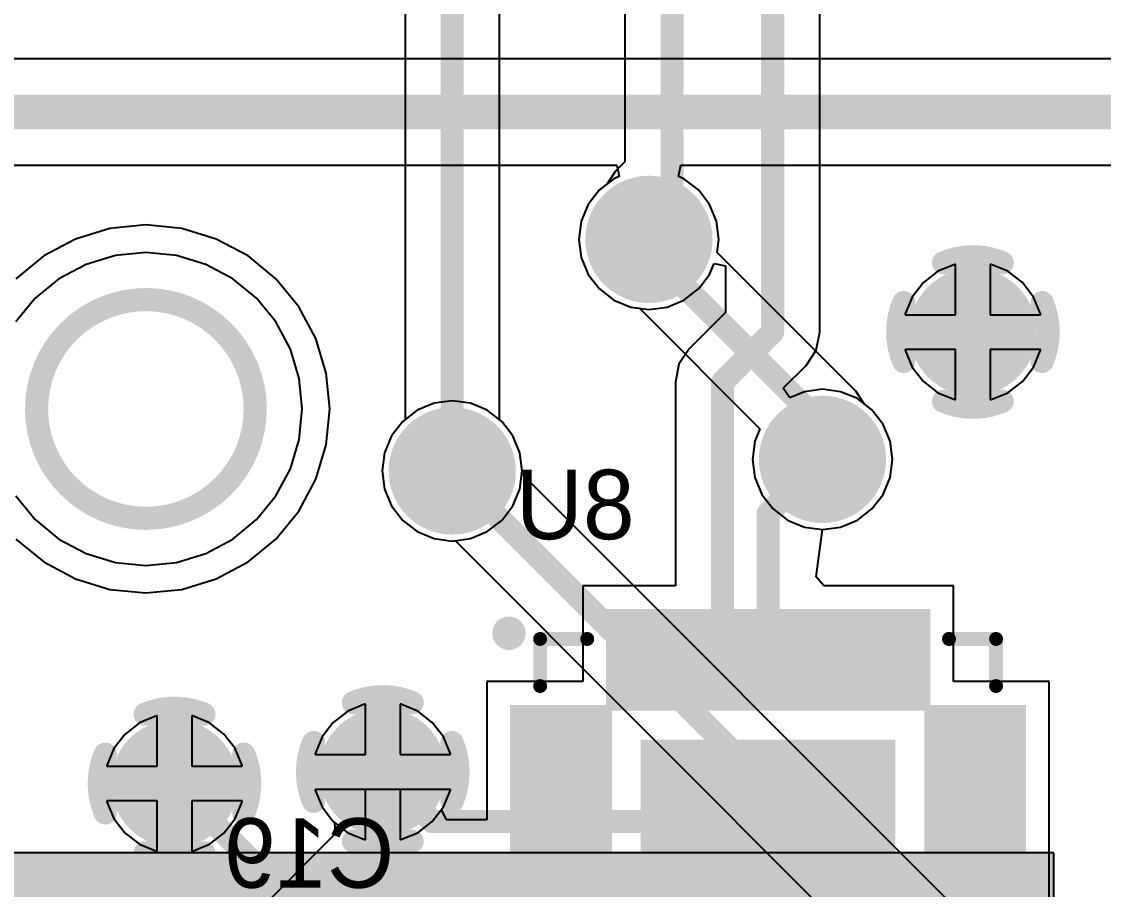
# Model space of a CAD drawing. Extents: x 68.2 to 119.3, y 46.6 to 104.3.
# Drawn here: x 80.66 to 92.53, y 69.96 to 79.48 of the extents above; entities that cross this region are included whole.
import ezdxf

# ---------------------------------------------------------------- set-up
doc = ezdxf.new("R2010")
doc.units = 0
doc.layers.get('0').update_dxf_attribs({"linetype": 'CONTINUOUS'})
for name, color, linetype in [('BOTTOMLAYER', 5, 'CONTINUOUS'), ('BOTTOMOVERLAY', 54, 'CONTINUOUS'), ('BOTTOMSOLDER', 6, 'CONTINUOUS'), ('INTERNALPLANE1', 76, 'CONTINUOUS'), ('INTERNALPLANE2', 16, 'CONTINUOUS'), ('KEEPOUTLAYER', 6, 'CONTINUOUS'), ('MULTILAYER', 9, 'CONTINUOUS'), ('TOPLAYER', 1, 'CONTINUOUS'), ('TOPOVERLAY', 2, 'CONTINUOUS'), ('TOPPASTE', 8, 'CONTINUOUS'), ('TOPSOLDER', 216, 'CONTINUOUS')]:
    doc.layers.add(name, color=color, linetype=linetype)

# ---------------------------------------------------------------- blocks, each defined once
blk = doc.blocks.new('QFN_28_6')
at = {"layer": 'TOPLAYER'}
for points in [[(0.926, 1.205), (0.621, 1.205), (0.926, 0.341), (0.621, 0.341)], [(1.426, 1.205), (1.121, 1.205), (1.426, 0.341), (1.121, 0.341)], [(1.926, 1.205), (1.621, 1.205), (1.926, 0.341), (1.621, 0.341)], [(2.426, 1.205), (2.121, 1.205), (2.426, 0.341), (2.121, 0.341)], [(2.926, 1.205), (2.621, 1.205), (2.926, 0.341), (2.621, 0.341)], [(3.426, 1.205), (3.121, 1.205), (3.426, 0.341), (3.121, 0.341)], [(3.926, 1.205), (3.621, 1.205), (3.926, 0.341), (3.621, 0.341)], [(-0.432, 0.152), (-0.432, -0.152), (0.432, 0.152), (0.432, -0.152)], [(4.115, 0.152), (4.115, -0.152), (4.978, 0.152), (4.978, -0.152)], [(1.003, -0.23), (1.003, -2.77), (3.543, -0.23), (3.543, -2.77)], [(-0.432, -0.348), (-0.432, -0.652), (0.432, -0.348), (0.432, -0.652)], [(4.115, -0.348), (4.115, -0.652), (4.978, -0.348), (4.978, -0.652)], [(-0.432, -0.848), (-0.432, -1.152), (0.432, -0.848), (0.432, -1.152)], [(4.115, -0.848), (4.115, -1.152), (4.978, -0.848), (4.978, -1.152)], [(-0.432, -1.348), (-0.432, -1.652), (0.432, -1.348), (0.432, -1.652)], [(4.115, -1.348), (4.115, -1.652), (4.978, -1.348), (4.978, -1.652)], [(-0.432, -1.848), (-0.432, -2.152), (0.432, -1.848), (0.432, -2.152)], [(4.115, -1.848), (4.115, -2.152), (4.978, -1.848), (4.978, -2.152)], [(-0.432, -2.348), (-0.432, -2.652), (0.432, -2.348), (0.432, -2.652)], [(4.115, -2.348), (4.115, -2.652), (4.978, -2.348), (4.978, -2.652)], [(-0.432, -2.848), (-0.432, -3.152), (0.432, -2.848), (0.432, -3.152)], [(4.115, -2.848), (4.115, -3.152), (4.978, -2.848), (4.978, -3.152)], [(0.926, -3.341), (0.621, -3.341), (0.926, -4.205), (0.621, -4.205)], [(1.426, -3.341), (1.121, -3.341), (1.426, -4.205), (1.121, -4.205)], [(1.926, -3.341), (1.621, -3.341), (1.926, -4.205), (1.621, -4.205)], [(2.426, -3.341), (2.121, -3.341), (2.426, -4.205), (2.121, -4.205)], [(2.926, -3.341), (2.621, -3.341), (2.926, -4.205), (2.621, -4.205)], [(3.426, -3.341), (3.121, -3.341), (3.426, -4.205), (3.121, -4.205)], [(3.926, -3.341), (3.621, -3.341), (3.926, -4.205), (3.621, -4.205)]]:
    blk.add_solid(points, dxfattribs=at)
at = {"layer": 'TOPOVERLAY'}
for points, const_width in [([(-0.515, 1.065, 1), (-0.628, 1.065, 1)], 0.254), ([(-0.692, 1.065, 1), (-0.565, 1.065, 1)], 0.127), ([(-0.578, 1.065, 1), (-0.451, 1.065, 1)], 0.127), ([(-0.267, 1.002, 1), (-0.191, 1.002, 1)], 0.0762), ([(-0.267, 1.002, 1), (-0.191, 1.002, 1)], 0.0762), ([(0.25, 1.002, 1), (0.326, 1.002, 1)], 0.0762), ([(4.22, 1.002, 1), (4.297, 1.002, 1)], 0.0762), ([(4.737, 1.002, 1), (4.813, 1.002, 1)], 0.0762), ([(4.737, 1.002, 1), (4.813, 1.002, 1)], 0.0762), ([(-0.267, 0.485, 1), (-0.191, 0.485, 1)], 0.0762), ([(4.737, 0.485, 1), (4.813, 0.485, 1)], 0.0762), ([(-0.267, -3.485, 1), (-0.191, -3.485, 1)], 0.0762), ([(4.737, -3.485, 1), (4.813, -3.485, 1)], 0.0762), ([(-0.267, -4.002, 1), (-0.191, -4.002, 1)], 0.0762), ([(-0.267, -4.002, 1), (-0.191, -4.002, 1)], 0.0762), ([(0.25, -4.002, 1), (0.326, -4.002, 1)], 0.0762), ([(4.22, -4.002, 1), (4.297, -4.002, 1)], 0.0762), ([(4.737, -4.002, 1), (4.813, -4.002, 1)], 0.0762), ([(4.737, -4.002, 1), (4.813, -4.002, 1)], 0.0762)]:
    blk.add_lwpolyline(points, format="xyb", close=True, dxfattribs=dict(at, const_width=const_width))
at = {"layer": 'TOPOVERLAY', "const_width": 0.152}
for points in [[(-0.229, 0.485), (-0.229, 1.002)], [(-0.229, 1.002), (0.288, 1.002)], [(4.258, 1.002), (4.775, 1.002)], [(4.775, 0.485), (4.775, 1.002)], [(-0.229, -4.002), (-0.229, -3.485)], [(4.775, -4.002), (4.775, -3.485)], [(-0.229, -4.002), (0.288, -4.002)], [(4.258, -4.002), (4.775, -4.002)]]:
    blk.add_lwpolyline(points, dxfattribs=at)
at = {"layer": 'TOPPASTE'}
for points in [[(0.926, 1.205), (0.621, 1.205), (0.926, 0.341), (0.621, 0.341)], [(1.426, 1.205), (1.121, 1.205), (1.426, 0.341), (1.121, 0.341)], [(1.926, 1.205), (1.621, 1.205), (1.926, 0.341), (1.621, 0.341)], [(2.426, 1.205), (2.121, 1.205), (2.426, 0.341), (2.121, 0.341)], [(2.926, 1.205), (2.621, 1.205), (2.926, 0.341), (2.621, 0.341)], [(3.426, 1.205), (3.121, 1.205), (3.426, 0.341), (3.121, 0.341)], [(3.926, 1.205), (3.621, 1.205), (3.926, 0.341), (3.621, 0.341)], [(-0.432, 0.152), (-0.432, -0.152), (0.432, 0.152), (0.432, -0.152)], [(4.115, 0.152), (4.115, -0.152), (4.978, 0.152), (4.978, -0.152)], [(1.003, -0.23), (1.003, -2.77), (3.543, -0.23), (3.543, -2.77)], [(-0.432, -0.348), (-0.432, -0.652), (0.432, -0.348), (0.432, -0.652)], [(4.115, -0.348), (4.115, -0.652), (4.978, -0.348), (4.978, -0.652)], [(-0.432, -0.848), (-0.432, -1.152), (0.432, -0.848), (0.432, -1.152)], [(4.115, -0.848), (4.115, -1.152), (4.978, -0.848), (4.978, -1.152)], [(-0.432, -1.348), (-0.432, -1.652), (0.432, -1.348), (0.432, -1.652)], [(4.115, -1.348), (4.115, -1.652), (4.978, -1.348), (4.978, -1.652)], [(-0.432, -1.848), (-0.432, -2.152), (0.432, -1.848), (0.432, -2.152)], [(4.115, -1.848), (4.115, -2.152), (4.978, -1.848), (4.978, -2.152)], [(-0.432, -2.348), (-0.432, -2.652), (0.432, -2.348), (0.432, -2.652)], [(4.115, -2.348), (4.115, -2.652), (4.978, -2.348), (4.978, -2.652)], [(-0.432, -2.848), (-0.432, -3.152), (0.432, -2.848), (0.432, -3.152)], [(4.115, -2.848), (4.115, -3.152), (4.978, -2.848), (4.978, -3.152)], [(0.926, -3.341), (0.621, -3.341), (0.926, -4.205), (0.621, -4.205)], [(1.426, -3.341), (1.121, -3.341), (1.426, -4.205), (1.121, -4.205)], [(1.926, -3.341), (1.621, -3.341), (1.926, -4.205), (1.621, -4.205)], [(2.426, -3.341), (2.121, -3.341), (2.426, -4.205), (2.121, -4.205)], [(2.926, -3.341), (2.621, -3.341), (2.926, -4.205), (2.621, -4.205)], [(3.426, -3.341), (3.121, -3.341), (3.426, -4.205), (3.121, -4.205)], [(3.926, -3.341), (3.621, -3.341), (3.926, -4.205), (3.621, -4.205)]]:
    blk.add_solid(points, dxfattribs=at)
at = {"layer": 'TOPSOLDER'}
for points in [[(1.053, 1.332), (0.494, 1.332), (1.053, 0.214), (0.494, 0.214)], [(1.553, 1.332), (0.994, 1.332), (1.553, 0.214), (0.994, 0.214)], [(2.053, 1.332), (1.494, 1.332), (2.053, 0.214), (1.494, 0.214)], [(2.553, 1.332), (1.994, 1.332), (2.553, 0.214), (1.994, 0.214)], [(3.053, 1.332), (2.494, 1.332), (3.053, 0.214), (2.494, 0.214)], [(3.553, 1.332), (2.994, 1.332), (3.553, 0.214), (2.994, 0.214)], [(4.053, 1.332), (3.494, 1.332), (4.053, 0.214), (3.494, 0.214)], [(-0.559, 0.279), (-0.559, -0.279), (0.559, 0.279), (0.559, -0.279)], [(3.988, 0.279), (3.988, -0.279), (5.105, 0.279), (5.105, -0.279)], [(0.876, -0.103), (0.876, -2.897), (3.67, -0.103), (3.67, -2.897)], [(-0.559, -0.221), (-0.559, -0.779), (0.559, -0.221), (0.559, -0.779)], [(3.988, -0.221), (3.988, -0.779), (5.105, -0.221), (5.105, -0.779)], [(-0.559, -0.721), (-0.559, -1.279), (0.559, -0.721), (0.559, -1.279)], [(3.988, -0.721), (3.988, -1.279), (5.105, -0.721), (5.105, -1.279)], [(-0.559, -1.221), (-0.559, -1.779), (0.559, -1.221), (0.559, -1.779)], [(3.988, -1.221), (3.988, -1.779), (5.105, -1.221), (5.105, -1.779)], [(-0.559, -1.721), (-0.559, -2.279), (0.559, -1.721), (0.559, -2.279)], [(3.988, -1.721), (3.988, -2.279), (5.105, -1.721), (5.105, -2.279)], [(-0.559, -2.221), (-0.559, -2.779), (0.559, -2.221), (0.559, -2.779)], [(3.988, -2.221), (3.988, -2.779), (5.105, -2.221), (5.105, -2.779)], [(-0.559, -2.721), (-0.559, -3.279), (0.559, -2.721), (0.559, -3.279)], [(3.988, -2.721), (3.988, -3.279), (5.105, -2.721), (5.105, -3.279)], [(1.053, -3.214), (0.494, -3.214), (1.053, -4.332), (0.494, -4.332)], [(1.553, -3.214), (0.994, -3.214), (1.553, -4.332), (0.994, -4.332)], [(2.053, -3.214), (1.494, -3.214), (2.053, -4.332), (1.494, -4.332)], [(2.553, -3.214), (1.994, -3.214), (2.553, -4.332), (1.994, -4.332)], [(3.053, -3.214), (2.494, -3.214), (3.053, -4.332), (2.494, -4.332)], [(3.553, -3.214), (2.994, -3.214), (3.553, -4.332), (2.994, -4.332)], [(4.053, -3.214), (3.494, -3.214), (4.053, -4.332), (3.494, -4.332)]]:
    blk.add_solid(points, dxfattribs=at)
blk = doc.blocks.new('OLED_23')
at = {"layer": 'KEEPOUTLAYER'}
for points, const_width in [([(-10.525, -23.45, 1), (-12.925, -23.45, 1)], 0.254), ([(-12.989, -23.45, 1), (-12.862, -23.45, 1)], 0.127), ([(-10.589, -23.45, 1), (-10.462, -23.45, 1)], 0.127)]:
    blk.add_lwpolyline(points, format="xyb", close=True, dxfattribs=dict(at, const_width=const_width))

msp = doc.modelspace()

# ---------------------------------------------------------------- linework, layer by layer
at = {"layer": 'BOTTOMLAYER'}
for p, q in [((95.43, 79.069), (74.574, 79.069)), ((74.333, 77.903), (87.19, 77.903)), ((87.19, 77.903), (87.215, 77.779)), ((87.867, 77.779), (87.892, 77.903)), ((87.892, 77.903), (95.43, 77.903)), ((87.215, 77.779), (87.157, 77.755)), ((87.925, 77.755), (87.867, 77.779)), ((87.157, 77.755), (86.998, 77.632)), ((88.084, 77.632), (87.925, 77.755)), ((86.998, 77.632), (86.875, 77.473)), ((88.207, 77.473), (88.084, 77.632)), ((86.875, 77.473), (86.799, 77.288)), ((88.283, 77.288), (88.207, 77.473)), ((81.626, 77.208), (81.248, 77.093)), ((82.02, 77.247), (81.626, 77.208)), ((82.414, 77.208), (82.02, 77.247)), ((82.792, 77.093), (82.414, 77.208)), ((86.799, 77.288), (86.772, 77.089)), ((88.31, 77.089), (88.283, 77.288)), ((81.248, 77.093), (80.899, 76.907)), ((83.141, 76.907), (82.792, 77.093)), ((86.772, 77.089), (86.799, 76.89)), ((88.291, 76.945), (88.31, 77.089)), ((89.812, 75.423), (88.291, 76.945)), ((80.899, 76.907), (80.593, 76.656)), ((83.447, 76.656), (83.141, 76.907)), ((86.799, 76.89), (86.875, 76.705)), ((90.898, 76.815), (90.713, 76.739)), ((90.907, 76.816), (90.898, 76.815)), ((90.907, 76.263), (90.907, 76.816)), ((91.296, 76.815), (91.288, 76.816)), ((91.288, 76.816), (91.288, 76.263)), ((91.481, 76.739), (91.296, 76.815)), ((86.875, 76.705), (86.998, 76.546)), ((90.713, 76.739), (90.554, 76.616)), ((91.64, 76.616), (91.481, 76.739)), ((83.698, 76.35), (83.447, 76.656)), ((90.554, 76.616), (90.431, 76.457)), ((91.763, 76.457), (91.64, 76.616)), ((86.998, 76.546), (87.157, 76.423)), ((83.884, 76.001), (83.698, 76.35)), ((87.157, 76.423), (87.342, 76.347)), ((87.342, 76.347), (87.436, 76.334)), ((90.431, 76.457), (90.355, 76.272)), ((91.839, 76.272), (91.763, 76.457)), ((87.436, 76.334), (88.76, 75.011)), ((90.355, 76.272), (90.354, 76.263)), ((90.354, 76.263), (90.907, 76.263)), ((91.288, 76.263), (91.84, 76.263)), ((91.84, 76.263), (91.839, 76.272)), ((83.999, 75.623), (83.884, 76.001)), ((90.907, 75.882), (90.354, 75.882)), ((90.354, 75.882), (90.355, 75.874)), ((90.355, 75.874), (90.431, 75.689)), ((90.907, 75.33), (90.907, 75.882)), ((91.84, 75.882), (91.288, 75.882)), ((91.288, 75.882), (91.288, 75.33)), ((91.763, 75.689), (91.839, 75.874)), ((91.839, 75.874), (91.84, 75.882)), ((90.431, 75.689), (90.554, 75.53)), ((91.64, 75.53), (91.763, 75.689)), ((84.038, 75.229), (83.999, 75.623)), ((90.554, 75.53), (90.713, 75.407)), ((91.481, 75.407), (91.64, 75.53)), ((89.905, 75.284), (89.812, 75.423)), ((90.713, 75.407), (90.898, 75.331)), ((91.296, 75.331), (91.481, 75.407)), ((85.183, 75.291), (84.998, 75.215)), ((85.382, 75.318), (85.183, 75.291)), ((85.581, 75.291), (85.382, 75.318)), ((85.766, 75.215), (85.581, 75.291)), ((89.989, 75.219), (89.905, 75.284)), ((90.898, 75.331), (90.907, 75.33)), ((91.288, 75.33), (91.296, 75.331)), ((83.999, 74.835), (84.038, 75.229)), ((84.998, 75.215), (84.839, 75.092)), ((85.925, 75.092), (85.766, 75.215)), ((90.112, 75.06), (89.989, 75.219)), ((84.839, 75.092), (84.716, 74.933)), ((86.048, 74.933), (85.925, 75.092)), ((90.188, 74.875), (90.112, 75.06)), ((84.716, 74.933), (84.64, 74.748)), ((86.124, 74.748), (86.048, 74.933)), ((88.76, 75.011), (88.704, 74.875)), ((83.884, 74.457), (83.999, 74.835)), ((88.704, 74.875), (88.677, 74.676)), ((90.215, 74.676), (90.188, 74.875)), ((84.64, 74.748), (84.613, 74.549)), ((86.151, 74.549), (86.124, 74.748)), ((88.677, 74.676), (88.704, 74.477)), ((90.188, 74.477), (90.215, 74.676)), ((83.698, 74.108), (83.884, 74.457)), ((84.613, 74.549), (84.64, 74.35)), ((86.146, 74.517), (86.151, 74.549)), ((93.241, 67.422), (86.146, 74.517)), ((88.704, 74.477), (88.78, 74.292)), ((90.112, 74.292), (90.188, 74.477)), ((84.64, 74.35), (84.716, 74.165)), ((88.78, 74.292), (88.903, 74.133)), ((89.989, 74.133), (90.112, 74.292)), ((83.447, 73.802), (83.698, 74.108)), ((84.716, 74.165), (84.839, 74.006)), ((88.903, 74.133), (89.062, 74.01)), ((89.83, 74.01), (89.989, 74.133)), ((84.839, 74.006), (84.998, 73.883)), ((89.062, 74.01), (89.247, 73.934)), ((89.645, 73.934), (89.83, 74.01)), ((84.998, 73.883), (85.183, 73.807)), ((89.247, 73.934), (89.446, 73.907)), ((89.446, 73.907), (89.645, 73.934)), ((80.593, 73.802), (80.899, 73.551)), ((83.141, 73.551), (83.447, 73.802)), ((85.183, 73.807), (85.382, 73.78)), ((85.382, 73.78), (85.414, 73.785)), ((85.414, 73.785), (92.357, 66.841)), ((80.899, 73.551), (81.248, 73.365)), ((82.792, 73.365), (83.141, 73.551)), ((81.248, 73.365), (81.626, 73.25)), ((82.414, 73.25), (82.792, 73.365)), ((81.626, 73.25), (82.02, 73.211)), ((82.02, 73.211), (82.414, 73.25)), ((84.421, 71.989), (84.236, 71.913)), ((84.43, 71.99), (84.421, 71.989)), ((84.43, 71.438), (84.43, 71.99)), ((84.819, 71.989), (84.811, 71.99)), ((84.811, 71.99), (84.811, 71.438)), ((85.004, 71.913), (84.819, 71.989)), ((82.135, 71.862), (81.95, 71.786)), ((82.144, 71.863), (82.135, 71.862)), ((82.144, 71.31), (82.144, 71.863)), ((82.533, 71.862), (82.525, 71.863)), ((82.525, 71.863), (82.525, 71.31)), ((82.718, 71.786), (82.533, 71.862)), ((84.236, 71.913), (84.077, 71.79)), ((85.163, 71.79), (85.004, 71.913)), ((81.95, 71.786), (81.791, 71.663)), ((82.877, 71.663), (82.718, 71.786)), ((84.077, 71.79), (83.954, 71.631)), ((85.286, 71.631), (85.163, 71.79)), ((81.791, 71.663), (81.668, 71.504)), ((83, 71.504), (82.877, 71.663)), ((83.954, 71.631), (83.878, 71.446)), ((85.362, 71.446), (85.286, 71.631)), ((81.668, 71.504), (81.592, 71.319)), ((83.076, 71.319), (83, 71.504)), ((83.878, 71.446), (83.877, 71.438)), ((83.877, 71.438), (84.43, 71.438)), ((84.811, 71.438), (85.363, 71.438)), ((85.363, 71.438), (85.362, 71.446)), ((81.592, 71.319), (81.591, 71.31)), ((81.591, 71.31), (82.144, 71.31)), ((82.525, 71.31), (83.077, 71.31)), ((83.077, 71.31), (83.076, 71.319)), ((84.43, 71.056), (83.877, 71.056)), ((83.877, 71.056), (83.878, 71.048)), ((83.878, 71.048), (83.954, 70.863)), ((84.43, 70.504), (84.43, 71.056)), ((85.363, 71.056), (84.811, 71.056)), ((84.811, 71.056), (84.811, 70.504)), ((85.286, 70.863), (85.362, 71.048)), ((85.362, 71.048), (85.363, 71.056)), ((82.144, 70.929), (81.591, 70.929)), ((81.591, 70.929), (81.592, 70.921)), ((81.592, 70.921), (81.668, 70.736)), ((82.144, 70.377), (82.144, 70.929)), ((83.077, 70.929), (82.525, 70.929)), ((82.525, 70.929), (82.525, 70.377)), ((83, 70.736), (83.076, 70.921)), ((83.076, 70.921), (83.077, 70.929)), ((83.954, 70.863), (84.077, 70.704)), ((85.163, 70.704), (85.286, 70.863)), ((81.668, 70.736), (81.791, 70.577)), ((82.877, 70.577), (83, 70.736)), ((84.077, 70.704), (84.236, 70.581)), ((85.004, 70.581), (85.163, 70.704)), ((81.791, 70.577), (81.95, 70.454)), ((82.718, 70.454), (82.877, 70.577)), ((84.236, 70.581), (84.421, 70.505)), ((84.819, 70.505), (85.004, 70.581)), ((81.95, 70.454), (82.135, 70.378)), ((82.533, 70.378), (82.718, 70.454)), ((84.421, 70.505), (84.43, 70.504)), ((84.811, 70.504), (84.819, 70.505)), ((82.135, 70.378), (82.144, 70.377)), ((82.525, 70.377), (82.533, 70.378))]:
    msp.add_line(p, q, dxfattribs=at)
for points, const_width in [([(74.333, 78.486), (95.923, 78.486)], 0.381), ([(87.541, 76.962), (87.541, 77.089)], 0.254), ([(87.541, 76.962), (89.446, 75.057)], 0.254), ([(89.446, 74.676), (89.446, 75.057)], 0.254), ([(85.382, 74.549), (92.875, 67.056)], 0.254), ([(82.334, 71.12), (83.629, 69.825)], 0.254)]:
    msp.add_lwpolyline(points, dxfattribs=dict(at, const_width=const_width))
for points, const_width in [([(87.351, 77.089, 1), (87.732, 77.089, 1)], 0.381), ([(87.478, 77.089, 1), (87.605, 77.089, 1)], 0.127), ([(87.478, 76.962, 1), (87.605, 76.962, 1)], 0.127), ([(87.478, 76.962, 1), (87.605, 76.962, 1)], 0.127), ([(90.907, 76.073, 1), (91.288, 76.073, 1)], 0.381), ([(89.383, 75.057, 1), (89.51, 75.057, 1)], 0.127), ([(89.383, 75.057, 1), (89.51, 75.057, 1)], 0.127), ([(89.256, 74.676, 1), (89.637, 74.676, 1)], 0.381), ([(85.192, 74.549, 1), (85.573, 74.549, 1)], 0.381), ([(89.383, 74.676, 1), (89.51, 74.676, 1)], 0.127), ([(85.319, 74.549, 1), (85.446, 74.549, 1)], 0.127), ([(84.43, 71.247, 1), (84.811, 71.247, 1)], 0.381), ([(82.144, 71.12, 1), (82.525, 71.12, 1)], 0.381), ([(82.271, 71.12, 1), (82.398, 71.12, 1)], 0.127), ([(82.525, 71.12, 1), (82.652, 71.12, 1)], 0.127), ([(82.271, 70.866, 1), (82.398, 70.866, 1)], 0.127), ([(82.704, 70.686, 1), (82.831, 70.686, 1)], 0.127), ([(82.704, 70.686, 1), (82.831, 70.686, 1)], 0.127)]:
    msp.add_lwpolyline(points, format="xyb", close=True, dxfattribs=dict(at, const_width=const_width))
at = {"layer": 'BOTTOMLAYER', "const_width": 0.254}
for points in [[(82.768, 70.686, -0.198912), (82.588, 71.12)], [(82.334, 70.866, -0.198912), (82.768, 70.686)]]:
    msp.add_lwpolyline(points, format="xyb", dxfattribs=at)
at = {"layer": 'BOTTOMSOLDER', "const_width": 0.483}
for points in [[(87.3, 77.089, 1), (87.782, 77.089, 1)], [(90.856, 76.073, 1), (91.338, 76.073, 1)], [(89.205, 74.676, 1), (89.687, 74.676, 1)], [(85.141, 74.549, 1), (85.623, 74.549, 1)], [(84.379, 71.247, 1), (84.861, 71.247, 1)], [(82.093, 71.12, 1), (82.575, 71.12, 1)]]:
    msp.add_lwpolyline(points, format="xyb", close=True, dxfattribs=at)
at = {"layer": 'INTERNALPLANE1'}
for points, const_width in [([(87.192, 77.089, 1), (87.89, 77.089, 1)], 0.699), ([(90.711, 76.833, 1), (90.838, 76.833, 1)], 0.127), ([(91.356, 76.833, 1), (91.483, 76.833, 1)], 0.127), ([(90.274, 76.396, 1), (90.401, 76.396, 1)], 0.127), ([(91.793, 76.396, 1), (91.92, 76.396, 1)], 0.127), ([(90.274, 75.75, 1), (90.401, 75.75, 1)], 0.127), ([(91.793, 75.75, 1), (91.92, 75.75, 1)], 0.127), ([(90.711, 75.313, 1), (90.838, 75.313, 1)], 0.127), ([(91.356, 75.313, 1), (91.483, 75.313, 1)], 0.127), ([(89.097, 74.676, 1), (89.795, 74.676, 1)], 0.699), ([(85.033, 74.549, 1), (85.731, 74.549, 1)], 0.699), ([(84.234, 72.007, 1), (84.361, 72.007, 1)], 0.127), ([(84.879, 72.007, 1), (85.006, 72.007, 1)], 0.127), ([(81.948, 71.88, 1), (82.075, 71.88, 1)], 0.127), ([(82.593, 71.88, 1), (82.72, 71.88, 1)], 0.127), ([(83.797, 71.57, 1), (83.924, 71.57, 1)], 0.127), ([(85.316, 71.57, 1), (85.443, 71.57, 1)], 0.127), ([(81.511, 71.443, 1), (81.638, 71.443, 1)], 0.127), ([(83.03, 71.443, 1), (83.157, 71.443, 1)], 0.127), ([(83.797, 70.924, 1), (83.924, 70.924, 1)], 0.127), ([(85.316, 70.924, 1), (85.443, 70.924, 1)], 0.127), ([(81.511, 70.797, 1), (81.638, 70.797, 1)], 0.127), ([(83.03, 70.797, 1), (83.157, 70.797, 1)], 0.127), ([(84.234, 70.487, 1), (84.361, 70.487, 1)], 0.127), ([(84.879, 70.487, 1), (85.006, 70.487, 1)], 0.127), ([(81.948, 70.36, 1), (82.075, 70.36, 1)], 0.127), ([(82.593, 70.36, 1), (82.72, 70.36, 1)], 0.127)]:
    msp.add_lwpolyline(points, format="xyb", close=True, dxfattribs=dict(at, const_width=const_width))
at = {"layer": 'INTERNALPLANE1', "const_width": 0.254}
for points in [[(90.774, 76.833, -0.203452), (91.42, 76.833)], [(90.337, 75.75, -0.203452), (90.337, 76.396)], [(91.857, 76.396, -0.203452), (91.857, 75.75)], [(91.42, 75.313, -0.203452), (90.774, 75.313)], [(84.297, 72.007, -0.203452), (84.943, 72.007)], [(82.011, 71.88, -0.203452), (82.657, 71.88)], [(83.86, 70.924, -0.203452), (83.86, 71.57)], [(85.38, 71.57, -0.203452), (85.38, 70.924)], [(81.574, 70.797, -0.203452), (81.574, 71.443)], [(83.094, 71.443, -0.203452), (83.094, 70.797)], [(84.943, 70.487, -0.203452), (84.297, 70.487)], [(82.657, 70.36, -0.203452), (82.011, 70.36)]]:
    msp.add_lwpolyline(points, format="xyb", dxfattribs=at)
at = {"layer": 'INTERNALPLANE2'}
for p, q in [((91.986, 70.358), (69.255, 70.358)), ((91.986, 47.754), (91.986, 70.358))]:
    msp.add_line(p, q, dxfattribs=at)
at = {"layer": 'INTERNALPLANE2', "const_width": 0.699}
for points in [[(87.192, 77.089, 1), (87.89, 77.089, 1)], [(90.748, 76.073, 1), (91.446, 76.073, 1)], [(89.097, 74.676, 1), (89.795, 74.676, 1)], [(85.033, 74.549, 1), (85.731, 74.549, 1)], [(84.271, 71.247, 1), (84.969, 71.247, 1)], [(81.985, 71.12, 1), (82.683, 71.12, 1)]]:
    msp.add_lwpolyline(points, format="xyb", close=True, dxfattribs=at)
at = {"layer": 'INTERNALPLANE2'}
msp.add_solid([(68.999, 47.625), (91.986, 47.625), (68.999, 70.358), (91.986, 70.358)], dxfattribs=at)
at = {"layer": 'MULTILAYER', "const_width": 0.381}
for points in [[(87.351, 77.089, 1), (87.732, 77.089, 1)], [(90.907, 76.073, 1), (91.288, 76.073, 1)], [(89.256, 74.676, 1), (89.637, 74.676, 1)], [(85.192, 74.549, 1), (85.573, 74.549, 1)], [(84.43, 71.247, 1), (84.811, 71.247, 1)], [(82.144, 71.12, 1), (82.525, 71.12, 1)]]:
    msp.add_lwpolyline(points, format="xyb", close=True, dxfattribs=at)
at = {"layer": 'TOPLAYER'}
for p, q in [((84.864, 84.582), (84.864, 75.112)), ((85.9, 75.112), (85.9, 84.367)), ((87.277, 84.036), (87.277, 77.939)), ((89.417, 76.073), (89.417, 80.43)), ((87.277, 77.939), (87.175, 77.836)), ((87.175, 77.836), (87.082, 77.697)), ((87.082, 77.697), (86.998, 77.632)), ((86.998, 77.632), (86.875, 77.473)), ((86.875, 77.473), (86.799, 77.288)), ((86.799, 77.288), (86.772, 77.089)), ((86.772, 77.089), (86.799, 76.89)), ((82.02, 76.945), (81.685, 76.912)), ((82.355, 76.912), (82.02, 76.945)), ((81.685, 76.912), (81.363, 76.815)), ((82.677, 76.815), (82.355, 76.912)), ((86.799, 76.89), (86.875, 76.705)), ((88.207, 76.705), (88.256, 76.825)), ((88.256, 76.825), (88.381, 76.8)), ((90.898, 76.815), (90.713, 76.739)), ((90.907, 76.816), (90.898, 76.815)), ((90.907, 76.263), (90.907, 76.816)), ((91.296, 76.815), (91.288, 76.816)), ((91.288, 76.816), (91.288, 76.263)), ((91.481, 76.739), (91.296, 76.815)), ((81.363, 76.815), (81.066, 76.656)), ((82.974, 76.656), (82.677, 76.815)), ((86.875, 76.705), (86.998, 76.546)), ((88.084, 76.546), (88.207, 76.705)), ((88.381, 76.8), (88.381, 76.288)), ((90.713, 76.739), (90.554, 76.616)), ((91.64, 76.616), (91.481, 76.739)), ((81.066, 76.656), (80.806, 76.443)), ((83.234, 76.443), (82.974, 76.656)), ((90.554, 76.616), (90.431, 76.457)), ((91.763, 76.457), (91.64, 76.616)), ((86.998, 76.546), (87.157, 76.423)), ((87.925, 76.423), (88.084, 76.546)), ((80.806, 76.443), (80.593, 76.183)), ((83.447, 76.183), (83.234, 76.443)), ((87.157, 76.423), (87.342, 76.347)), ((87.342, 76.347), (87.541, 76.32)), ((87.541, 76.32), (87.74, 76.347)), ((87.74, 76.347), (87.925, 76.423)), ((90.431, 76.457), (90.355, 76.272)), ((91.839, 76.272), (91.763, 76.457)), ((88.381, 76.288), (87.983, 75.889)), ((90.355, 76.272), (90.354, 76.263)), ((90.354, 76.263), (90.907, 76.263)), ((91.288, 76.263), (91.84, 76.263)), ((91.84, 76.263), (91.839, 76.272)), ((83.606, 75.886), (83.447, 76.183)), ((89.378, 75.875), (89.417, 76.073)), ((83.703, 75.564), (83.606, 75.886)), ((87.983, 75.889), (87.871, 75.721)), ((89.265, 75.707), (89.378, 75.875)), ((90.907, 75.882), (90.354, 75.882)), ((90.354, 75.882), (90.355, 75.874)), ((90.355, 75.874), (90.431, 75.689)), ((90.907, 75.33), (90.907, 75.882)), ((91.84, 75.882), (91.288, 75.882)), ((91.288, 75.882), (91.288, 75.33)), ((91.763, 75.689), (91.839, 75.874)), ((91.839, 75.874), (91.84, 75.882)), ((87.871, 75.721), (87.831, 75.523)), ((89.016, 75.457), (89.265, 75.707)), ((90.431, 75.689), (90.554, 75.53)), ((91.64, 75.53), (91.763, 75.689)), ((83.736, 75.229), (83.703, 75.564)), ((87.831, 75.523), (87.831, 73.29)), ((90.554, 75.53), (90.713, 75.407)), ((91.481, 75.407), (91.64, 75.53)), ((89.087, 75.352), (89.016, 75.457)), ((89.247, 75.418), (89.087, 75.352)), ((89.446, 75.445), (89.247, 75.418)), ((89.645, 75.418), (89.446, 75.445)), ((89.83, 75.342), (89.645, 75.418)), ((90.713, 75.407), (90.898, 75.331)), ((91.296, 75.331), (91.481, 75.407)), ((89.989, 75.219), (89.83, 75.342)), ((90.898, 75.331), (90.907, 75.33)), ((91.288, 75.33), (91.296, 75.331)), ((83.703, 74.894), (83.736, 75.229)), ((90.112, 75.06), (89.989, 75.219)), ((84.839, 75.092), (84.716, 74.933)), ((84.864, 75.112), (84.839, 75.092)), ((85.925, 75.092), (85.9, 75.112)), ((86.048, 74.933), (85.925, 75.092)), ((90.188, 74.875), (90.112, 75.06)), ((84.716, 74.933), (84.64, 74.748)), ((86.124, 74.748), (86.048, 74.933)), ((83.606, 74.572), (83.703, 74.894)), ((90.215, 74.676), (90.188, 74.875)), ((84.64, 74.748), (84.613, 74.549)), ((86.151, 74.549), (86.124, 74.748)), ((83.447, 74.275), (83.606, 74.572)), ((90.188, 74.477), (90.215, 74.676)), ((84.613, 74.549), (84.64, 74.35)), ((86.124, 74.35), (86.151, 74.549)), ((90.112, 74.292), (90.188, 74.477)), ((84.64, 74.35), (84.716, 74.165)), ((86.048, 74.165), (86.124, 74.35)), ((80.593, 74.275), (80.806, 74.015)), ((83.234, 74.015), (83.447, 74.275)), ((89.989, 74.133), (90.112, 74.292)), ((84.716, 74.165), (84.839, 74.006)), ((85.925, 74.006), (86.048, 74.165)), ((89.83, 74.01), (89.989, 74.133)), ((80.806, 74.015), (81.066, 73.802)), ((82.974, 73.802), (83.234, 74.015)), ((84.839, 74.006), (84.998, 73.883)), ((85.766, 73.883), (85.925, 74.006)), ((89.645, 73.934), (89.83, 74.01)), ((84.998, 73.883), (85.183, 73.807)), ((85.581, 73.807), (85.766, 73.883)), ((89.377, 73.386), (89.446, 73.907)), ((89.446, 73.907), (89.645, 73.934)), ((81.066, 73.802), (81.363, 73.643)), ((82.677, 73.643), (82.974, 73.802)), ((85.183, 73.807), (85.382, 73.78)), ((85.382, 73.78), (85.581, 73.807)), ((81.363, 73.643), (81.685, 73.546)), ((82.355, 73.546), (82.677, 73.643)), ((81.685, 73.546), (82.02, 73.513)), ((82.02, 73.513), (82.355, 73.546)), ((89.461, 73.29), (89.377, 73.386)), ((87.831, 73.29), (86.816, 73.29)), ((86.816, 73.29), (86.816, 72.238)), ((90.883, 73.29), (89.461, 73.29)), ((90.883, 72.238), (90.883, 73.29)), ((86.816, 72.238), (85.763, 72.238)), ((85.763, 72.238), (85.763, 71.738)), ((91.935, 72.238), (90.883, 72.238)), ((91.935, 71.171), (91.935, 72.238)), ((84.421, 71.989), (84.236, 71.913)), ((84.43, 71.99), (84.421, 71.989)), ((84.43, 71.438), (84.43, 71.99)), ((84.819, 71.989), (84.811, 71.99)), ((84.811, 71.99), (84.811, 71.438)), ((85.004, 71.913), (84.819, 71.989)), ((82.135, 71.862), (81.95, 71.786)), ((82.144, 71.863), (82.135, 71.862)), ((82.144, 71.31), (82.144, 71.863)), ((82.533, 71.862), (82.525, 71.863)), ((82.525, 71.863), (82.525, 71.31)), ((82.718, 71.786), (82.533, 71.862)), ((84.236, 71.913), (84.077, 71.79)), ((85.163, 71.79), (85.004, 71.913)), ((81.95, 71.786), (81.791, 71.663)), ((82.877, 71.663), (82.718, 71.786)), ((84.077, 71.79), (83.954, 71.631)), ((85.286, 71.631), (85.163, 71.79)), ((85.763, 71.738), (85.763, 70.722)), ((81.791, 71.663), (81.668, 71.504)), ((83, 71.504), (82.877, 71.663)), ((83.954, 71.631), (83.878, 71.446)), ((85.362, 71.446), (85.286, 71.631)), ((81.668, 71.504), (81.592, 71.319)), ((83.076, 71.319), (83, 71.504)), ((83.878, 71.446), (83.877, 71.438)), ((83.877, 71.438), (84.43, 71.438)), ((84.811, 71.438), (85.363, 71.438)), ((85.363, 71.438), (85.362, 71.446)), ((81.592, 71.319), (81.591, 71.31)), ((81.591, 71.31), (82.144, 71.31)), ((82.525, 71.31), (83.077, 71.31)), ((83.077, 71.31), (83.076, 71.319)), ((91.935, 70.738), (91.935, 71.171)), ((85.363, 71.056), (83.877, 71.056)), ((83.877, 71.056), (83.878, 71.048)), ((83.878, 71.048), (83.954, 70.863)), ((85.286, 70.863), (85.362, 71.048)), ((85.362, 71.048), (85.363, 71.056)), ((82.144, 70.929), (81.591, 70.929)), ((81.591, 70.929), (81.592, 70.921)), ((81.592, 70.921), (81.668, 70.736)), ((82.144, 70.377), (82.144, 70.929)), ((83.077, 70.929), (82.525, 70.929)), ((82.525, 70.929), (82.525, 70.377)), ((83, 70.736), (83.076, 70.921)), ((83.076, 70.921), (83.077, 70.929)), ((83.954, 70.863), (84.077, 70.704)), ((85.265, 70.836), (85.286, 70.863)), ((85.321, 70.722), (85.265, 70.836)), ((81.668, 70.736), (81.791, 70.577)), ((82.877, 70.577), (83, 70.736)), ((84.077, 70.704), (84.089, 70.694)), ((84.089, 70.694), (84.097, 70.567)), ((85.763, 70.722), (85.321, 70.722)), ((91.935, 69.671), (91.935, 70.738)), ((91.935, 70.738), (91.935, 70.738)), ((81.791, 70.577), (81.95, 70.454)), ((82.718, 70.454), (82.877, 70.577)), ((84.097, 70.567), (82.984, 69.454)), ((81.95, 70.454), (82.135, 70.378)), ((82.533, 70.378), (82.718, 70.454)), ((82.135, 70.378), (82.144, 70.377)), ((82.525, 70.377), (82.533, 70.378))]:
    msp.add_line(p, q, dxfattribs=at)
at = {"layer": 'TOPLAYER', "const_width": 0.254}
for points in [[(85.382, 74.549), (85.382, 84.582)], [(87.795, 77.724), (87.795, 84.251)], [(88.899, 76.073), (88.899, 80.43)], [(87.541, 77.47), (87.795, 77.724)], [(87.541, 77.089), (87.541, 77.47)], [(88.349, 75.523), (88.899, 76.073)], [(88.349, 72.478), (88.349, 75.523)], [(88.849, 74.079), (89.446, 74.676)], [(88.849, 72.478), (88.849, 74.079)], [(84.62, 71.247), (85.163, 70.704)], [(85.163, 70.704), (86.576, 70.704)], [(86.576, 70.704), (88.349, 70.704)], [(88.349, 70.704), (88.849, 70.204)], [(83.35, 69.088), (84.466, 70.204)], [(84.466, 70.204), (86.576, 70.204)]]:
    msp.add_lwpolyline(points, dxfattribs=at)
at = {"layer": 'TOPLAYER'}
for points, const_width in [([(87.732, 77.724, 1), (87.859, 77.724, 1)], 0.127), ([(87.732, 77.724, 1), (87.859, 77.724, 1)], 0.127), ([(87.478, 77.47, 1), (87.605, 77.47, 1)], 0.127), ([(87.478, 77.47, 1), (87.605, 77.47, 1)], 0.127), ([(87.351, 77.089, 1), (87.732, 77.089, 1)], 0.381), ([(87.478, 77.089, 1), (87.605, 77.089, 1)], 0.127), ([(90.907, 76.073, 1), (91.288, 76.073, 1)], 0.381), ([(88.835, 76.073, 1), (88.962, 76.073, 1)], 0.127), ([(88.835, 76.073, 1), (88.962, 76.073, 1)], 0.127), ([(88.286, 75.523, 1), (88.413, 75.523, 1)], 0.127), ([(88.286, 75.523, 1), (88.413, 75.523, 1)], 0.127), ([(89.256, 74.676, 1), (89.637, 74.676, 1)], 0.381), ([(85.192, 74.549, 1), (85.573, 74.549, 1)], 0.381), ([(89.383, 74.676, 1), (89.51, 74.676, 1)], 0.127), ([(85.319, 74.549, 1), (85.446, 74.549, 1)], 0.127), ([(88.786, 74.079, 1), (88.913, 74.079, 1)], 0.127), ([(88.786, 74.079, 1), (88.913, 74.079, 1)], 0.127), ([(88.286, 72.478, 1), (88.413, 72.478, 1)], 0.127), ([(88.786, 72.478, 1), (88.913, 72.478, 1)], 0.127), ([(84.43, 71.247, 1), (84.811, 71.247, 1)], 0.381), ([(82.144, 71.12, 1), (82.525, 71.12, 1)], 0.381), ([(84.557, 71.247, 1), (84.684, 71.247, 1)], 0.127), ([(85.099, 70.704, 1), (85.226, 70.704, 1)], 0.127), ([(85.099, 70.704, 1), (85.226, 70.704, 1)], 0.127), ([(86.512, 70.704, 1), (86.639, 70.704, 1)], 0.127), ([(86.512, 70.704, 1), (86.639, 70.704, 1)], 0.127), ([(88.286, 70.704, 1), (88.413, 70.704, 1)], 0.127), ([(88.286, 70.704, 1), (88.413, 70.704, 1)], 0.127), ([(84.403, 70.204, 1), (84.53, 70.204, 1)], 0.127), ([(84.403, 70.204, 1), (84.53, 70.204, 1)], 0.127), ([(86.512, 70.204, 1), (86.639, 70.204, 1)], 0.127), ([(88.786, 70.204, 1), (88.913, 70.204, 1)], 0.127)]:
    msp.add_lwpolyline(points, format="xyb", close=True, dxfattribs=dict(at, const_width=const_width))
at = {"layer": 'TOPSOLDER', "const_width": 0.483}
for points in [[(87.3, 77.089, 1), (87.782, 77.089, 1)], [(90.856, 76.073, 1), (91.338, 76.073, 1)], [(89.205, 74.676, 1), (89.687, 74.676, 1)], [(85.141, 74.549, 1), (85.623, 74.549, 1)], [(84.379, 71.247, 1), (84.861, 71.247, 1)], [(82.093, 71.12, 1), (82.575, 71.12, 1)]]:
    msp.add_lwpolyline(points, format="xyb", close=True, dxfattribs=at)

# ---------------------------------------------------------------- block references
msp.add_blockref('OLED_23', (93.745, 98.679))
at = {"rotation": 360}
msp.add_blockref('QFN_28_6', (86.576, 71.704), dxfattribs=at)

# ---------------------------------------------------------------- texts
at = {"layer": 'BOTTOMOVERLAY', "text_generation_flag": 2}
msp.add_text('C19', height=0.762, rotation=360, dxfattribs=at).set_placement((84.747, 69.977))
at = {"layer": 'TOPOVERLAY'}
msp.add_text('U8', height=0.762, rotation=360, dxfattribs=at).set_placement((86.081, 73.8))

doc.saveas('drawing.dxf')
